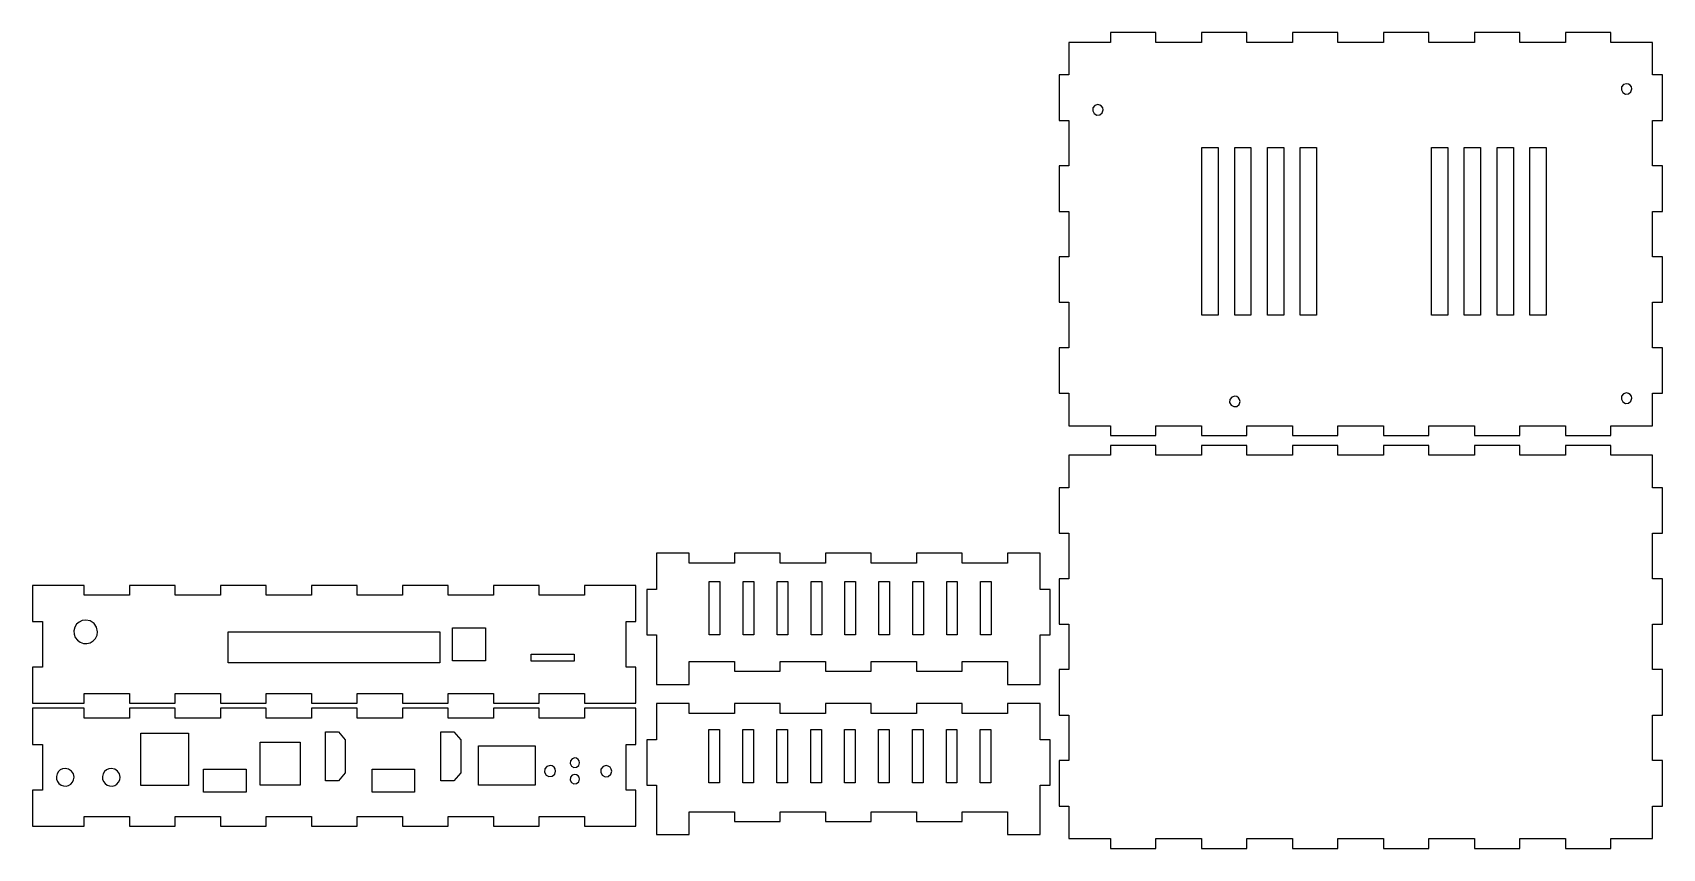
# Model space of a CAD drawing. Extents: x 0 to 497, y 0 to 249.
import ezdxf

# ---------------------------------------------------------------- set-up
doc = ezdxf.new("R2010")
doc.units = 0

msp = doc.modelspace()

# ---------------------------------------------------------------- linework, layer by layer
at = {"layer": 'Layer 1'}
for p, q in [((342.563, 249), (328.688, 249)), ((328.688, 249), (328.688, 246)), ((342.563, 246), (342.563, 249)), ((370.313, 249), (356.438, 249)), ((356.438, 249), (356.438, 246)), ((370.313, 246), (370.313, 249)), ((398.063, 249), (384.188, 249)), ((384.188, 249), (384.188, 246)), ((398.063, 246), (398.063, 249)), ((425.813, 249), (411.938, 249)), ((411.938, 249), (411.938, 246)), ((425.813, 246), (425.813, 249)), ((453.563, 249), (439.688, 249)), ((439.688, 249), (439.688, 246)), ((453.563, 246), (453.563, 249)), ((481.313, 249), (467.438, 249)), ((467.438, 249), (467.438, 246)), ((481.313, 246), (481.313, 249)), ((316, 246), (316, 236.062)), ((328.688, 246), (316, 246)), ((316, 246), (316, 246)), ((356.438, 246), (342.563, 246)), ((384.188, 246), (370.313, 246)), ((411.938, 246), (398.063, 246)), ((439.688, 246), (425.813, 246)), ((467.438, 246), (453.563, 246)), ((494, 246), (481.313, 246)), ((494, 236.062), (494, 246)), ((316, 236.062), (313, 236.062)), ((313, 236.062), (313, 222.187)), ((497, 236.062), (494, 236.062)), ((497, 222.187), (497, 236.062)), ((313, 222.187), (316, 222.187)), ((316, 222.187), (316, 208.312)), ((494, 208.312), (494, 222.187)), ((494, 222.187), (497, 222.187)), ((316, 208.312), (313, 208.312)), ((313, 208.312), (313, 194.437)), ((497, 208.312), (494, 208.312)), ((497, 194.437), (497, 208.312)), ((313, 194.437), (316, 194.437)), ((316, 194.437), (316, 180.562)), ((494, 180.562), (494, 194.437)), ((494, 194.437), (497, 194.437)), ((316, 180.562), (313, 180.562)), ((313, 180.562), (313, 166.687)), ((497, 180.562), (494, 180.562)), ((497, 166.687), (497, 180.562)), ((313, 166.687), (316, 166.687)), ((316, 166.687), (316, 152.812)), ((494, 152.812), (494, 166.687)), ((494, 166.687), (497, 166.687)), ((316, 152.812), (313, 152.812)), ((313, 152.812), (313, 138.937)), ((497, 152.812), (494, 152.812)), ((497, 138.937), (497, 152.812)), ((313, 138.937), (316, 138.937)), ((316, 138.937), (316, 129)), ((494, 129), (494, 138.937)), ((494, 138.937), (497, 138.937)), ((316, 129), (328.688, 129)), ((328.688, 129), (328.688, 126)), ((328.688, 126), (342.563, 126)), ((342.563, 126), (342.563, 129)), ((342.563, 129), (356.438, 129)), ((356.438, 129), (356.438, 126)), ((356.438, 126), (370.313, 126)), ((370.313, 126), (370.313, 129)), ((370.313, 129), (384.188, 129)), ((384.188, 129), (384.188, 126)), ((384.188, 126), (398.063, 126)), ((398.063, 126), (398.063, 129)), ((398.063, 129), (411.938, 129)), ((411.938, 129), (411.938, 126)), ((411.938, 126), (425.813, 126)), ((425.813, 126), (425.813, 129)), ((425.813, 129), (439.688, 129)), ((439.688, 129), (439.688, 126)), ((439.688, 126), (453.563, 126)), ((453.563, 126), (453.563, 129)), ((453.563, 129), (467.438, 129)), ((467.438, 129), (467.438, 126)), ((467.438, 126), (481.313, 126)), ((481.313, 126), (481.313, 129)), ((481.313, 129), (494, 129)), ((316, 120), (316, 110.062)), ((328.688, 120), (316, 120)), ((342.563, 123), (328.688, 123)), ((328.688, 123), (328.688, 120)), ((342.563, 120), (342.563, 123)), ((356.438, 120), (342.563, 120)), ((370.313, 123), (356.438, 123)), ((356.438, 123), (356.438, 120)), ((370.313, 120), (370.313, 123)), ((384.188, 120), (370.313, 120)), ((398.063, 123), (384.188, 123)), ((384.188, 123), (384.188, 120)), ((398.063, 120), (398.063, 123)), ((411.938, 120), (398.063, 120)), ((425.813, 123), (411.938, 123)), ((411.938, 123), (411.938, 120)), ((425.813, 120), (425.813, 123)), ((439.688, 120), (425.813, 120)), ((453.563, 123), (439.688, 123)), ((439.688, 123), (439.688, 120)), ((453.563, 120), (453.563, 123)), ((467.438, 120), (453.563, 120)), ((481.313, 123), (467.438, 123)), ((467.438, 123), (467.438, 120)), ((481.313, 120), (481.313, 123)), ((494, 120), (481.313, 120)), ((494, 110.062), (494, 120)), ((316, 110.062), (313, 110.062)), ((313, 110.062), (313, 96.187)), ((497, 110.062), (494, 110.062)), ((497, 96.187), (497, 110.062)), ((313, 96.187), (316, 96.187)), ((316, 96.187), (316, 82.312)), ((494, 82.312), (494, 96.187)), ((494, 96.187), (497, 96.187)), ((316, 82.312), (313, 82.312)), ((313, 82.312), (313, 68.437)), ((497, 82.312), (494, 82.312)), ((497, 68.437), (497, 82.312)), ((313, 68.437), (316, 68.437)), ((316, 68.437), (316, 54.562)), ((494, 54.562), (494, 68.437)), ((494, 68.437), (497, 68.437)), ((316, 54.562), (313, 54.562)), ((313, 54.562), (313, 40.687)), ((497, 54.562), (494, 54.562)), ((497, 40.687), (497, 54.562)), ((313, 40.687), (316, 40.687)), ((316, 40.687), (316, 26.812)), ((494, 26.812), (494, 40.687)), ((494, 40.687), (497, 40.687)), ((316, 26.812), (313, 26.812)), ((313, 26.812), (313, 12.937)), ((497, 26.812), (494, 26.812)), ((497, 12.937), (497, 26.812)), ((313, 12.937), (316, 12.937)), ((316, 12.937), (316, 3)), ((494, 3), (494, 12.937)), ((494, 12.937), (497, 12.937)), ((316, 3), (328.688, 3)), ((328.688, 3), (328.688, 0)), ((328.688, 0), (342.563, 0)), ((342.563, 0), (342.563, 3)), ((342.563, 3), (356.438, 3)), ((356.438, 3), (356.438, 0)), ((356.438, 0), (370.313, 0)), ((370.313, 0), (370.313, 3)), ((370.313, 3), (384.188, 3)), ((384.188, 3), (384.188, 0)), ((384.188, 0), (398.063, 0)), ((398.063, 0), (398.063, 3)), ((398.063, 3), (411.938, 3)), ((411.938, 3), (411.938, 0)), ((411.938, 0), (425.813, 0)), ((425.813, 0), (425.813, 3)), ((425.813, 3), (439.688, 3)), ((439.688, 3), (439.688, 0)), ((439.688, 0), (453.563, 0)), ((453.563, 0), (453.563, 3)), ((453.563, 3), (467.438, 3)), ((467.438, 3), (467.438, 0)), ((467.438, 0), (481.313, 0)), ((481.313, 0), (481.313, 3)), ((481.313, 3), (494, 3))]:
    msp.add_line(p, q, dxfattribs=at)
at = {"layer": '前面-C'}
for p, q in [((0, 42.763), (0, 31.7)), ((15.688, 42.763), (0, 42.763)), ((15.688, 39.763), (15.688, 42.763)), ((29.563, 39.763), (15.688, 39.763)), ((43.438, 42.763), (29.563, 42.763)), ((29.563, 42.763), (29.563, 39.763)), ((43.438, 39.763), (43.438, 42.763)), ((57.313, 39.763), (43.438, 39.763)), ((71.188, 42.763), (57.313, 42.763)), ((57.313, 42.763), (57.313, 39.763)), ((71.188, 39.763), (71.188, 42.763)), ((85.063, 39.763), (71.188, 39.763)), ((98.938, 42.763), (85.063, 42.763)), ((85.063, 42.763), (85.063, 39.763)), ((98.938, 39.763), (98.938, 42.763)), ((112.813, 39.763), (98.938, 39.763)), ((126.688, 42.763), (112.813, 42.763)), ((112.813, 42.763), (112.813, 39.763)), ((126.688, 39.763), (126.688, 42.763)), ((140.563, 39.763), (126.688, 39.763)), ((154.438, 42.763), (140.563, 42.763)), ((140.563, 42.763), (140.563, 39.763)), ((154.438, 39.763), (154.438, 42.763)), ((168.313, 39.763), (154.438, 39.763)), ((184, 42.763), (168.313, 42.763)), ((168.313, 42.763), (168.313, 39.763)), ((184, 31.7), (184, 42.763)), ((0, 31.7), (3, 31.7)), ((3, 31.7), (3, 17.825)), ((181, 17.825), (181, 31.7)), ((181, 31.7), (184, 31.7)), ((3, 17.825), (0, 17.825)), ((0, 17.825), (0, 6.763)), ((184, 17.825), (181, 17.825)), ((184, 6.763), (184, 17.825)), ((0, 6.763), (15.688, 6.763)), ((15.688, 6.763), (15.688, 9.763)), ((15.688, 9.763), (29.563, 9.763)), ((29.563, 9.763), (29.563, 6.763)), ((29.563, 6.763), (43.438, 6.763)), ((43.438, 6.763), (43.438, 9.763)), ((43.438, 9.763), (57.313, 9.763)), ((57.313, 9.763), (57.313, 6.763)), ((57.313, 6.763), (71.188, 6.763)), ((71.188, 6.763), (71.188, 9.763)), ((71.188, 9.763), (85.063, 9.763)), ((85.063, 9.763), (85.063, 6.763)), ((85.063, 6.763), (98.938, 6.763)), ((98.938, 6.763), (98.938, 9.763)), ((98.938, 9.763), (112.813, 9.763)), ((112.813, 9.763), (112.813, 6.763)), ((112.813, 6.763), (126.688, 6.763)), ((126.688, 6.763), (126.688, 9.763)), ((126.688, 9.763), (140.563, 9.763)), ((140.563, 9.763), (140.563, 6.763)), ((140.563, 6.763), (154.438, 6.763)), ((154.438, 6.763), (154.438, 9.763)), ((154.438, 9.763), (168.313, 9.763)), ((168.313, 9.763), (168.313, 6.763)), ((168.313, 6.763), (184, 6.763))]:
    msp.add_line(p, q, dxfattribs=at)
at = {"layer": '前面孔'}
for p, q in [((33, 35.213), (47.5, 35.213)), ((33, 19.213), (33, 35.213)), ((47.5, 35.213), (47.5, 19.213)), ((89.300291, 35.61325), (93.300291, 35.61325)), ((89.300291, 20.61325), (89.300291, 35.61325)), ((93.300291, 35.61325), (95.350291, 33.11325)), ((124.5, 35.61325), (128.5, 35.61325)), ((124.5, 20.61325), (124.5, 35.61325)), ((128.5, 35.61325), (130.55, 33.11325)), ((69.363998, 32.461), (81.563998, 32.461)), ((69.363998, 19.261), (69.363998, 32.461)), ((81.563998, 32.461), (81.563998, 19.261)), ((95.350291, 33.11325), (95.350291, 23.11325)), ((130.55, 33.11325), (130.55, 23.11325)), ((136, 31.313), (153.299999, 31.313)), ((136, 19.313), (136, 31.313)), ((153.299999, 31.313), (153.299999, 19.313)), ((156.855531, 25.026508), (156.229405, 24.263572)), ((157.8, 25.31301), (156.855531, 25.026508)), ((158.450562, 25.183605), (157.8, 25.31301)), ((157.8, 25.31301), (157.8, 25.31301)), ((159.002082, 24.815092), (158.450562, 25.183605)), ((164.010385, 26.717881), (163.927871, 25.880109)), ((163.927871, 25.880109), (164.324705, 25.137685)), ((164.544433, 27.368621), (164.010385, 26.717881)), ((164.324705, 25.137685), (165.067129, 24.740851)), ((165.35001, 27.61299), (164.544433, 27.368621)), ((165.904901, 27.502615), (165.35001, 27.61299)), ((165.35001, 27.61299), (165.35001, 27.61299)), ((166.375315, 27.188295), (165.904901, 27.502615)), ((165.904901, 24.823365), (166.555641, 25.357413)), ((166.689635, 26.717881), (166.375315, 27.188295)), ((166.555641, 25.357413), (166.80001, 26.16299)), ((166.80001, 26.16299), (166.689635, 26.717881)), ((173.955521, 24.976498), (173.329395, 24.213562)), ((174.89999, 25.263), (173.955521, 24.976498)), ((175.561707, 25.129406), (174.89999, 25.263)), ((174.89999, 25.263), (174.89999, 25.263)), ((176.102072, 24.765082), (175.561707, 25.129406)), ((7.445904, 22.746405), (7.25246, 21.969601)), ((7.25246, 21.969601), (7.292259, 21.186416)), ((7.292259, 21.186416), (7.555202, 20.447617)), ((7.858402, 23.432474), (7.445904, 22.746405)), ((7.555202, 20.447617), (8.031191, 19.803972)), ((8.440339, 23.958128), (7.858402, 23.432474)), ((9.148678, 24.294609), (8.440339, 23.958128)), ((9.940379, 24.41316), (9.148678, 24.294609)), ((10.991341, 24.200981), (9.940379, 24.41316)), ((9.940379, 24.41316), (9.940379, 24.41316)), ((11.849567, 23.622348), (10.991341, 24.200981)), ((11.659693, 19.631183), (12.185347, 20.21312)), ((12.4282, 22.764122), (11.849567, 23.622348)), ((12.185347, 20.21312), (12.521828, 20.921459)), ((12.640379, 21.71316), (12.4282, 22.764122)), ((12.521828, 20.921459), (12.640379, 21.71316)), ((21.505905, 22.746405), (21.312461, 21.969601)), ((21.312461, 21.969601), (21.35226, 21.186416)), ((21.35226, 21.186416), (21.615203, 20.447617)), ((21.918403, 23.432474), (21.505905, 22.746405)), ((21.615203, 20.447617), (22.091192, 19.803972)), ((22.50034, 23.958128), (21.918403, 23.432474)), ((23.208679, 24.294609), (22.50034, 23.958128)), ((24.00038, 24.41316), (23.208679, 24.294609)), ((25.033625, 24.207635), (24.00038, 24.41316)), ((24.00038, 24.41316), (24.00038, 24.41316)), ((25.909568, 23.622348), (25.033625, 24.207635)), ((25.719694, 19.631183), (26.245348, 20.21312)), ((26.494855, 22.746405), (25.909568, 23.622348)), ((26.245348, 20.21312), (26.581829, 20.921459)), ((26.70038, 21.71316), (26.494855, 22.746405)), ((26.581829, 20.921459), (26.70038, 21.71316)), ((52.098, 24.213), (65.098, 24.213)), ((52.098, 17.213), (52.098, 24.213)), ((65.098, 24.213), (65.098, 17.213)), ((93.300291, 20.61325), (89.300291, 20.61325)), ((95.350291, 23.11325), (93.300291, 20.61325)), ((103.49979, 24.213), (116.49979, 24.213)), ((103.49979, 17.213), (103.49979, 24.213)), ((116.49979, 24.213), (116.49979, 17.213)), ((128.5, 20.61325), (124.5, 20.61325)), ((130.55, 23.11325), (128.5, 20.61325)), ((156.229405, 24.263572), (156.132665, 23.281356)), ((156.132665, 23.281356), (156.597918, 22.410928)), ((156.597918, 22.410928), (157.468346, 21.945675)), ((157.468346, 21.945675), (158.450562, 22.042415)), ((158.450562, 22.042415), (159.213498, 22.668541)), ((159.370595, 24.263572), (159.002082, 24.815092)), ((159.213498, 22.668541), (159.5, 23.61301)), ((159.5, 23.61301), (159.370595, 24.263572)), ((164.010385, 21.717901), (163.927871, 20.880129)), ((163.927871, 20.880129), (164.324705, 20.137705)), ((164.544433, 22.368641), (164.010385, 21.717901)), ((164.324705, 20.137705), (165.067129, 19.740871)), ((165.35001, 22.61301), (164.544433, 22.368641)), ((165.067129, 24.740851), (165.904901, 24.823365)), ((165.904901, 22.502635), (165.35001, 22.61301)), ((165.35001, 22.61301), (165.35001, 22.61301)), ((166.375315, 22.188315), (165.904901, 22.502635)), ((165.904901, 19.823385), (166.555641, 20.357433)), ((166.689635, 21.717901), (166.375315, 22.188315)), ((166.555641, 20.357433), (166.80001, 21.16301)), ((166.80001, 21.16301), (166.689635, 21.717901)), ((173.329395, 24.213562), (173.232655, 23.231346)), ((173.232655, 23.231346), (173.697908, 22.360918)), ((173.697908, 22.360918), (174.568336, 21.895665)), ((174.568336, 21.895665), (175.550552, 21.992405)), ((175.550552, 21.992405), (176.313488, 22.618531)), ((176.466396, 24.224717), (176.102072, 24.765082)), ((176.313488, 22.618531), (176.59999, 23.563)), ((176.59999, 23.563), (176.466396, 24.224717)), ((8.031191, 19.803972), (8.674836, 19.327983)), ((8.674836, 19.327983), (9.413635, 19.06504)), ((9.413635, 19.06504), (10.196821, 19.025241)), ((10.196821, 19.025241), (10.973624, 19.218685)), ((10.973624, 19.218685), (11.659693, 19.631183)), ((22.091192, 19.803972), (22.734837, 19.327983)), ((22.734837, 19.327983), (23.473636, 19.06504)), ((23.473636, 19.06504), (24.256821, 19.025241)), ((24.256821, 19.025241), (25.033625, 19.218685)), ((25.033625, 19.218685), (25.719694, 19.631183)), ((47.5, 19.213), (33, 19.213)), ((65.098, 17.213), (52.098, 17.213)), ((81.563998, 19.261), (69.363998, 19.261)), ((116.49979, 17.213), (103.49979, 17.213)), ((153.299999, 19.313), (136, 19.313)), ((165.067129, 19.740871), (165.904901, 19.823385))]:
    msp.add_line(p, q, dxfattribs=at)
at = {"layer": '右侧'}
for p, q in [((190.264583, 90.081), (190.264583, 79.018)), ((200.202583, 90.081), (190.264583, 90.081)), ((200.202583, 87.081), (200.202583, 90.081)), ((227.952583, 90.081), (214.077583, 90.081)), ((214.077583, 90.081), (214.077583, 87.081)), ((227.952583, 87.081), (227.952583, 90.081)), ((255.702583, 90.081), (241.827583, 90.081)), ((241.827583, 90.081), (241.827583, 87.081)), ((255.702583, 87.081), (255.702583, 90.081)), ((283.452583, 90.081), (269.577583, 90.081)), ((269.577583, 90.081), (269.577583, 87.081)), ((283.452583, 87.081), (283.452583, 90.081)), ((307.264583, 90.081), (297.327583, 90.081)), ((297.327583, 90.081), (297.327583, 87.081)), ((307.264583, 79.018), (307.264583, 90.081)), ((214.077583, 87.081), (200.202583, 87.081)), ((241.827583, 87.081), (227.952583, 87.081)), ((269.577583, 87.081), (255.702583, 87.081)), ((297.327583, 87.081), (283.452583, 87.081)), ((190.264583, 79.018), (187.264583, 79.018)), ((187.264583, 79.018), (187.264583, 65.143)), ((310.264583, 79.018), (307.264583, 79.018)), ((310.264583, 65.143), (310.264583, 79.018)), ((187.264583, 65.143), (190.264583, 65.143)), ((190.264583, 65.143), (190.264583, 50.08075)), ((307.264583, 50.08075), (307.264583, 65.143)), ((307.264583, 65.143), (310.264583, 65.143)), ((200.202583, 50.08075), (200.202583, 57.081)), ((200.202583, 57.081), (214.077583, 57.081)), ((214.077583, 57.081), (214.077583, 54.081)), ((227.952583, 54.081), (227.952583, 57.081)), ((227.952583, 57.081), (241.827583, 57.081)), ((241.827583, 57.081), (241.827583, 54.081)), ((255.702583, 54.081), (255.702583, 57.081)), ((255.702583, 57.081), (269.577583, 57.081)), ((269.577583, 57.081), (269.577583, 54.081)), ((283.452583, 54.081), (283.452583, 57.081)), ((283.452583, 57.081), (297.327583, 57.081)), ((297.327583, 57.081), (297.327583, 50.08075)), ((190.264583, 50.08075), (200.202583, 50.08075)), ((214.077583, 54.081), (227.952583, 54.081)), ((241.827583, 54.081), (255.702583, 54.081)), ((269.577583, 54.081), (283.452583, 54.081)), ((297.327583, 50.08075), (307.264583, 50.08075))]:
    msp.add_line(p, q, dxfattribs=at)
at = {"layer": '右侧通风孔'}
for p, q in [((206.363213, 81.43841), (209.603758, 81.43841)), ((206.363213, 65.235687), (206.363213, 81.43841)), ((209.603758, 81.43841), (209.603758, 65.235687)), ((216.702863, 81.43841), (219.943408, 81.43841)), ((216.702863, 65.235687), (216.702863, 81.43841)), ((219.943408, 81.43841), (219.943408, 65.235687)), ((227.042503, 81.43841), (230.283048, 81.43841)), ((227.042503, 65.235687), (227.042503, 81.43841)), ((230.283048, 81.43841), (230.283048, 65.235687)), ((237.382163, 81.43841), (240.622708, 81.43841)), ((237.382163, 65.235687), (237.382163, 81.43841)), ((240.622708, 81.43841), (240.622708, 65.235687)), ((247.721813, 81.43841), (250.962358, 81.43841)), ((247.721813, 65.235687), (247.721813, 81.43841)), ((250.962358, 81.43841), (250.962358, 65.235687)), ((258.061463, 81.43841), (261.302008, 81.43841)), ((258.061463, 65.235687), (258.061463, 81.43841)), ((261.302008, 81.43841), (261.302008, 65.235687)), ((268.401123, 81.43841), (271.641668, 81.43841)), ((268.401123, 65.235687), (268.401123, 81.43841)), ((271.641668, 81.43841), (271.641668, 65.235687)), ((278.740753, 81.43841), (281.981298, 81.43841)), ((278.740753, 65.235687), (278.740753, 81.43841)), ((281.981298, 81.43841), (281.981298, 65.235687)), ((289.080413, 81.43841), (292.320958, 81.43841)), ((289.080413, 65.235687), (289.080413, 81.43841)), ((292.320958, 81.43841), (292.320958, 65.235687)), ((209.603758, 65.235687), (206.363213, 65.235687)), ((219.943408, 65.235687), (216.702863, 65.235687)), ((230.283048, 65.235687), (227.042503, 65.235687)), ((240.622708, 65.235687), (237.382163, 65.235687)), ((250.962358, 65.235687), (247.721813, 65.235687)), ((261.302008, 65.235687), (258.061463, 65.235687)), ((271.641668, 65.235687), (268.401123, 65.235687)), ((281.981298, 65.235687), (278.740753, 65.235687)), ((292.320958, 65.235687), (289.080413, 65.235687))]:
    msp.add_line(p, q, dxfattribs=at)
at = {"layer": '后面-c'}
for p, q in [((0, 80.295), (0, 69.232)), ((15.688, 80.295), (0, 80.295)), ((15.688, 77.295), (15.688, 80.295)), ((43.438, 80.295), (29.563, 80.295)), ((29.563, 80.295), (29.563, 77.295)), ((43.438, 77.295), (43.438, 80.295)), ((71.188, 80.295), (57.313, 80.295)), ((57.313, 80.295), (57.313, 77.295)), ((71.188, 77.295), (71.188, 80.295)), ((98.938, 80.295), (85.063, 80.295)), ((85.063, 80.295), (85.063, 77.295)), ((98.938, 77.295), (98.938, 80.295)), ((126.688, 80.295), (112.813, 80.295)), ((112.813, 80.295), (112.813, 77.295)), ((126.688, 77.295), (126.688, 80.295)), ((154.438, 80.295), (140.563, 80.295)), ((140.563, 80.295), (140.563, 77.295)), ((154.438, 77.295), (154.438, 80.295)), ((184, 80.295), (168.313, 80.295)), ((168.313, 80.295), (168.313, 77.295)), ((184, 69.232), (184, 80.295)), ((29.563, 77.295), (15.688, 77.295)), ((57.313, 77.295), (43.438, 77.295)), ((85.063, 77.295), (71.188, 77.295)), ((112.813, 77.295), (98.938, 77.295)), ((140.563, 77.295), (126.688, 77.295)), ((168.313, 77.295), (154.438, 77.295)), ((0, 69.232), (3, 69.232)), ((3, 69.232), (3, 55.357)), ((181, 55.357), (181, 69.232)), ((181, 69.232), (184, 69.232)), ((3, 55.357), (0, 55.357)), ((0, 55.357), (0, 44.295)), ((184, 55.357), (181, 55.357)), ((184, 44.295), (184, 55.357)), ((15.688, 44.295), (15.688, 47.295)), ((15.688, 47.295), (29.563, 47.295)), ((29.563, 47.295), (29.563, 44.295)), ((43.438, 44.295), (43.438, 47.295)), ((43.438, 47.295), (57.313, 47.295)), ((57.313, 47.295), (57.313, 44.295)), ((71.188, 44.295), (71.188, 47.295)), ((71.188, 47.295), (85.063, 47.295)), ((85.063, 47.295), (85.063, 44.295)), ((98.938, 44.295), (98.938, 47.295)), ((98.938, 47.295), (112.813, 47.295)), ((112.813, 47.295), (112.813, 44.295)), ((126.688, 44.295), (126.688, 47.295)), ((126.688, 47.295), (140.563, 47.295)), ((140.563, 47.295), (140.563, 44.295)), ((154.438, 44.295), (154.438, 47.295)), ((154.438, 47.295), (168.313, 47.295)), ((168.313, 47.295), (168.313, 44.295)), ((0, 44.295), (15.688, 44.295)), ((29.563, 44.295), (43.438, 44.295)), ((57.313, 44.295), (71.188, 44.295)), ((85.063, 44.295), (98.938, 44.295)), ((112.813, 44.295), (126.688, 44.295)), ((140.563, 44.295), (154.438, 44.295)), ((168.313, 44.295), (184, 44.295))]:
    msp.add_line(p, q, dxfattribs=at)
at = {"layer": '后面板孔'}
for p, q in [((16.205729, 69.71011), (15.150128, 69.552042)), ((17.583389, 69.436076), (16.205729, 69.71011)), ((16.205729, 69.71011), (16.205729, 69.71011)), ((12.879763, 67.48777), (12.621837, 66.452032)), ((12.621837, 66.452032), (12.674902, 65.407785)), ((12.674902, 65.407785), (13.025493, 64.422719)), ((13.42976, 68.402529), (12.879763, 67.48777)), ((14.205676, 69.103401), (13.42976, 68.402529)), ((15.150128, 69.552042), (14.205676, 69.103401)), ((18.751313, 68.655694), (17.583389, 69.436076)), ((19.531695, 67.48777), (18.751313, 68.655694)), ((19.19902, 64.110057), (19.647661, 65.054509)), ((19.805729, 66.11011), (19.531695, 67.48777)), ((19.647661, 65.054509), (19.805729, 66.11011)), ((59.650002, 66.11501), (124.150002, 66.11501)), ((59.650002, 56.61501), (59.650002, 66.11501)), ((124.150002, 66.11501), (124.150002, 56.61501)), ((128.06, 67.295), (138.06, 67.295)), ((128.06, 57.295), (128.06, 67.295)), ((138.06, 67.295), (138.06, 57.295)), ((13.025493, 64.422719), (13.660145, 63.564526)), ((13.660145, 63.564526), (14.518338, 62.929874)), ((14.518338, 62.929874), (15.503404, 62.579283)), ((15.503404, 62.579283), (16.547651, 62.526218)), ((16.547651, 62.526218), (17.583389, 62.784144)), ((17.583389, 62.784144), (18.498148, 63.334141)), ((18.498148, 63.334141), (19.19902, 64.110057)), ((124.150002, 56.61501), (59.650002, 56.61501)), ((138.06, 57.295), (128.06, 57.295)), ((152, 59.31999), (165.1, 59.31999)), ((152, 57.11999), (152, 59.31999)), ((165.1, 57.11999), (152, 57.11999)), ((165.1, 59.31999), (165.1, 57.11999))]:
    msp.add_line(p, q, dxfattribs=at)
at = {"layer": '左侧'}
for p, q in [((190.264583, 44.202), (190.264583, 33.139)), ((200.202583, 44.202), (190.264583, 44.202)), ((200.202583, 41.202), (200.202583, 44.202)), ((214.077583, 41.202), (200.202583, 41.202)), ((227.952583, 44.202), (214.077583, 44.202)), ((214.077583, 44.202), (214.077583, 41.202)), ((227.952583, 41.202), (227.952583, 44.202)), ((241.827583, 41.202), (227.952583, 41.202)), ((255.702583, 44.202), (241.827583, 44.202)), ((241.827583, 44.202), (241.827583, 41.202)), ((255.702583, 41.202), (255.702583, 44.202)), ((269.577583, 41.202), (255.702583, 41.202)), ((283.452583, 44.202), (269.577583, 44.202)), ((269.577583, 44.202), (269.577583, 41.202)), ((283.452583, 41.202), (283.452583, 44.202)), ((297.327583, 41.202), (283.452583, 41.202)), ((307.264583, 44.202), (297.327583, 44.202)), ((297.327583, 44.202), (297.327583, 41.202)), ((307.264583, 33.139), (307.264583, 44.202)), ((190.264583, 33.139), (187.264583, 33.139)), ((187.264583, 33.139), (187.264583, 19.264)), ((310.264583, 33.139), (307.264583, 33.139)), ((310.264583, 19.264), (310.264583, 33.139)), ((187.264583, 19.264), (190.264583, 19.264)), ((190.264583, 19.264), (190.264583, 4.20192)), ((307.264583, 4.20192), (307.264583, 19.264)), ((307.264583, 19.264), (310.264583, 19.264)), ((200.202583, 4.20192), (200.202583, 11.202)), ((200.202583, 11.202), (214.077583, 11.202)), ((214.077583, 11.202), (214.077583, 8.202)), ((227.952583, 8.202), (227.952583, 11.202)), ((227.952583, 11.202), (241.827583, 11.202)), ((241.827583, 11.202), (241.827583, 8.202)), ((255.702583, 8.202), (255.702583, 11.202)), ((255.702583, 11.202), (269.577583, 11.202)), ((269.577583, 11.202), (269.577583, 8.202)), ((283.452583, 8.202), (283.452583, 11.202)), ((283.452583, 11.202), (297.327583, 11.202)), ((297.327583, 11.202), (297.327583, 4.20192)), ((214.077583, 8.202), (227.952583, 8.202)), ((241.827583, 8.202), (255.702583, 8.202)), ((269.577583, 8.202), (283.452583, 8.202)), ((190.264583, 4.20192), (200.202583, 4.20192)), ((297.327583, 4.20192), (307.264583, 4.20192))]:
    msp.add_line(p, q, dxfattribs=at)
at = {"layer": '左侧通风孔'}
for p, q in [((206.26458, 36.27041), (209.505125, 36.27041)), ((206.26458, 20.067687), (206.26458, 36.27041)), ((209.505125, 36.27041), (209.505125, 20.067687)), ((216.60423, 36.27041), (219.844775, 36.27041)), ((216.60423, 20.067687), (216.60423, 36.27041)), ((219.844775, 36.27041), (219.844775, 20.067687)), ((226.94387, 36.27041), (230.184415, 36.27041)), ((226.94387, 20.067687), (226.94387, 36.27041)), ((230.184415, 36.27041), (230.184415, 20.067687)), ((237.28353, 36.27041), (240.524075, 36.27041)), ((237.28353, 20.067687), (237.28353, 36.27041)), ((240.524075, 36.27041), (240.524075, 20.067687)), ((247.62318, 36.27041), (250.863725, 36.27041)), ((247.62318, 20.067687), (247.62318, 36.27041)), ((250.863725, 36.27041), (250.863725, 20.067687)), ((257.96283, 36.27041), (261.203375, 36.27041)), ((257.96283, 20.067687), (257.96283, 36.27041)), ((261.203375, 36.27041), (261.203375, 20.067687)), ((268.30249, 36.27041), (271.543035, 36.27041)), ((268.30249, 20.067687), (268.30249, 36.27041)), ((271.543035, 36.27041), (271.543035, 20.067687)), ((278.64212, 36.27041), (281.882665, 36.27041)), ((278.64212, 20.067687), (278.64212, 36.27041)), ((281.882665, 36.27041), (281.882665, 20.067687)), ((288.98178, 36.27041), (292.222325, 36.27041)), ((288.98178, 20.067687), (288.98178, 36.27041)), ((292.222325, 36.27041), (292.222325, 20.067687)), ((209.505125, 20.067687), (206.26458, 20.067687)), ((219.844775, 20.067687), (216.60423, 20.067687)), ((230.184415, 20.067687), (226.94387, 20.067687)), ((240.524075, 20.067687), (237.28353, 20.067687)), ((250.863725, 20.067687), (247.62318, 20.067687)), ((261.203375, 20.067687), (257.96283, 20.067687)), ((271.543035, 20.067687), (268.30249, 20.067687)), ((281.882665, 20.067687), (278.64212, 20.067687)), ((292.222325, 20.067687), (288.98178, 20.067687))]:
    msp.add_line(p, q, dxfattribs=at)
at = {"layer": '底板孔'}
for p, q in [((484.571783, 232.412292), (484.480734, 231.487854)), ((484.480734, 231.487854), (484.918619, 230.668628)), ((485.161078, 233.13035), (484.571783, 232.412292)), ((484.918619, 230.668628), (485.737845, 230.230743)), ((486.04999, 233.399999), (485.161078, 233.13035)), ((485.737845, 230.230743), (486.662283, 230.321792)), ((486.662283, 233.278206), (486.04999, 233.399999)), ((486.04999, 233.399999), (486.04999, 233.399999)), ((487.181361, 232.93137), (486.662283, 233.278206)), ((486.662283, 230.321792), (487.380341, 230.911087)), ((487.528197, 232.412292), (487.181361, 232.93137)), ((487.380341, 230.911087), (487.64999, 231.799999)), ((487.64999, 231.799999), (487.528197, 232.412292)), ((323.356783, 226.012293), (323.265734, 225.087855)), ((323.265734, 225.087855), (323.703619, 224.268629)), ((323.946078, 226.730351), (323.356783, 226.012293)), ((323.703619, 224.268629), (324.522845, 223.830744)), ((324.83499, 227), (323.946078, 226.730351)), ((324.522845, 223.830744), (325.447283, 223.921793)), ((325.447283, 226.878207), (324.83499, 227)), ((324.83499, 227), (324.83499, 227)), ((325.966361, 226.531371), (325.447283, 226.878207)), ((325.447283, 223.921793), (326.165341, 224.511088)), ((326.313197, 226.012293), (325.966361, 226.531371)), ((326.165341, 224.511088), (326.43499, 225.4)), ((326.43499, 225.4), (326.313197, 226.012293)), ((365.121803, 137.012293), (365.030754, 136.087855)), ((365.030754, 136.087855), (365.468639, 135.268629)), ((365.711098, 137.730351), (365.121803, 137.012293)), ((365.468639, 135.268629), (366.287865, 134.830744)), ((366.60001, 138), (365.711098, 137.730351)), ((366.287865, 134.830744), (367.212303, 134.921793)), ((367.212303, 137.878207), (366.60001, 138)), ((366.60001, 138), (366.60001, 138)), ((367.731381, 137.531371), (367.212303, 137.878207)), ((367.212303, 134.921793), (367.930361, 135.511088)), ((368.078217, 137.012293), (367.731381, 137.531371)), ((367.930361, 135.511088), (368.20001, 136.4)), ((368.20001, 136.4), (368.078217, 137.012293)), ((484.571783, 138.012293), (484.480734, 137.087855)), ((484.480734, 137.087855), (484.918619, 136.268629)), ((485.161078, 138.730351), (484.571783, 138.012293)), ((484.918619, 136.268629), (485.737845, 135.830744)), ((486.04999, 139), (485.161078, 138.730351)), ((485.737845, 135.830744), (486.662283, 135.921793)), ((486.662283, 138.878207), (486.04999, 139)), ((486.04999, 139), (486.04999, 139)), ((487.181361, 138.531371), (486.662283, 138.878207)), ((486.662283, 135.921793), (487.380341, 136.511088)), ((487.528197, 138.012293), (487.181361, 138.531371)), ((487.380341, 136.511088), (487.64999, 137.4)), ((487.64999, 137.4), (487.528197, 138.012293))]:
    msp.add_line(p, q, dxfattribs=at)
at = {"layer": '底板通风孔'}
for p, q in [((356.57458, 213.969), (361.543415, 213.969)), ((356.57458, 162.768397), (356.57458, 213.969)), ((361.543415, 213.969), (361.543415, 162.768397)), ((366.57458, 213.969), (371.543415, 213.969)), ((366.57458, 162.768397), (366.57458, 213.969)), ((371.543415, 213.969), (371.543415, 162.768397)), ((376.57458, 213.969), (381.543415, 213.969)), ((376.57458, 162.768397), (376.57458, 213.969)), ((381.543415, 213.969), (381.543415, 162.768397)), ((386.57458, 213.969), (391.543415, 213.969)), ((386.57458, 162.768397), (386.57458, 213.969)), ((391.543415, 213.969), (391.543415, 162.768397)), ((426.57458, 213.969), (431.543415, 213.969)), ((426.57458, 162.768397), (426.57458, 213.969)), ((431.543415, 213.969), (431.543415, 162.768397)), ((436.57458, 213.969), (441.543415, 213.969)), ((436.57458, 162.768397), (436.57458, 213.969)), ((441.543415, 213.969), (441.543415, 162.768397)), ((446.57458, 213.969), (451.543415, 213.969)), ((446.57458, 162.768397), (446.57458, 213.969)), ((451.543415, 213.969), (451.543415, 162.768397)), ((456.57458, 213.969), (461.543415, 213.969)), ((456.57458, 162.768397), (456.57458, 213.969)), ((461.543415, 213.969), (461.543415, 162.768397)), ((361.543415, 162.768397), (356.57458, 162.768397)), ((371.543415, 162.768397), (366.57458, 162.768397)), ((381.543415, 162.768397), (376.57458, 162.768397)), ((391.543415, 162.768397), (386.57458, 162.768397)), ((431.543415, 162.768397), (426.57458, 162.768397)), ((441.543415, 162.768397), (436.57458, 162.768397)), ((451.543415, 162.768397), (446.57458, 162.768397)), ((461.543415, 162.768397), (456.57458, 162.768397))]:
    msp.add_line(p, q, dxfattribs=at)

doc.saveas('drawing.dxf')
